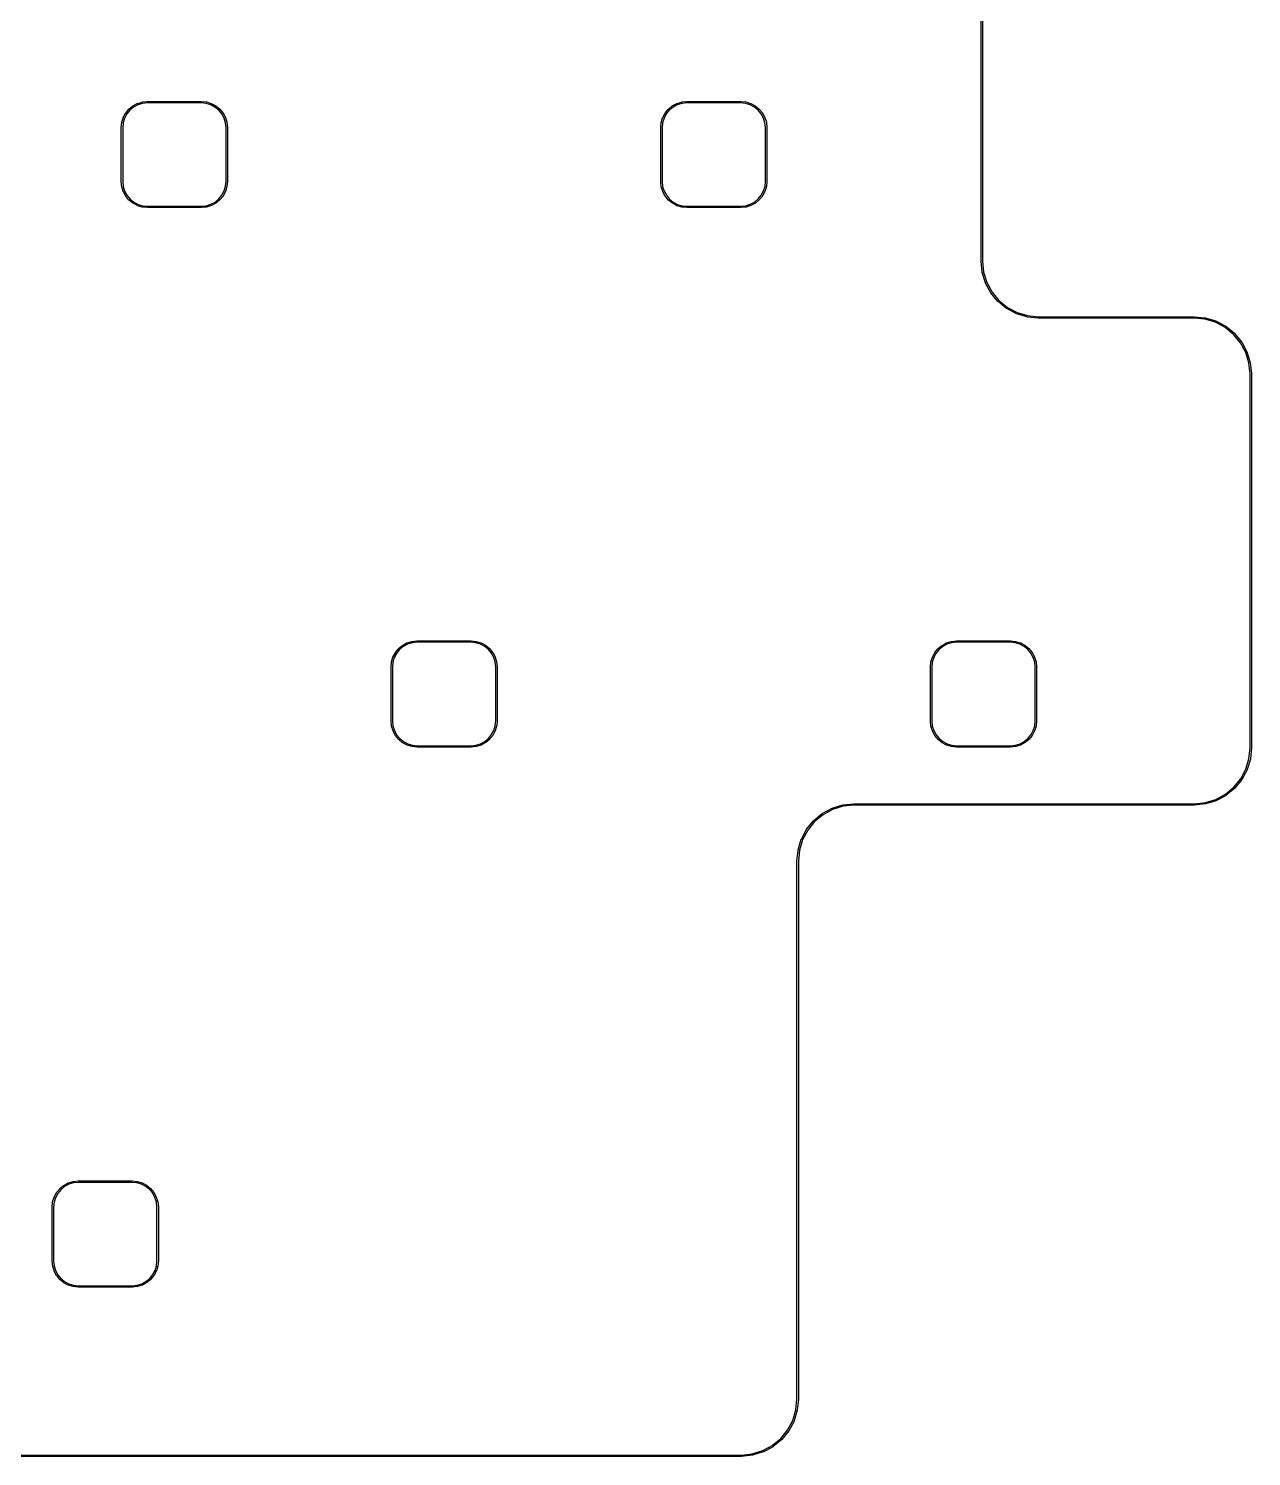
# Model space of a CAD drawing. Extents: x 24 to 186, y -127 to -26.
# Drawn here: x 142.5 to 185.7, y -126.8 to -76.4 of the extents above; entities that cross this region are included whole.
import ezdxf

# ---------------------------------------------------------------- set-up
doc = ezdxf.new("R2010")
doc.units = 0
doc.layers.add('BLACK', color=7, linetype='CONTINUOUS')

msp = doc.modelspace()

# ---------------------------------------------------------------- linework, layer by layer
at = {"layer": 'BLACK', "linetype": 'CONTINUOUS'}
for p, q in [((176.175, -84.5997), (176.175, -69.5001)), ((176.225, -69.4988), (176.225, -84.5999)), ((146.083, -79.2466), (146.218, -79.1346)), ((146.218, -79.1346), (146.219, -79.1344)), ((146.219, -79.1344), (146.22, -79.1331)), ((146.22, -79.1331), (146.222, -79.1319)), ((146.222, -79.1319), (146.377, -79.0483)), ((146.398, -79.0935), (146.248, -79.1747)), ((146.377, -79.0482), (146.379, -79.0473)), ((146.377, -79.0483), (146.377, -79.0482)), ((146.377, -79.0483), (146.377, -79.0483)), ((146.377, -79.0483), (146.377, -79.0483)), ((146.379, -79.0473), (146.381, -79.0464)), ((146.381, -79.0464), (146.549, -78.9945)), ((146.562, -79.043), (146.398, -79.0935)), ((146.549, -78.9944), (146.552, -78.994)), ((146.549, -78.9945), (146.549, -78.9944)), ((146.552, -78.994), (146.554, -78.9935)), ((146.554, -78.9935), (146.729, -78.9752)), ((146.733, -79.025), (146.562, -79.043)), ((146.729, -78.9752), (146.729, -78.9751)), ((146.729, -78.9751), (146.73, -78.9751)), ((146.73, -78.9751), (146.731, -78.975)), ((146.731, -78.975), (146.736, -78.975)), ((146.738, -79.025), (146.733, -79.025)), ((146.736, -78.975), (146.736, -78.975)), ((146.736, -78.975), (148.639, -78.975)), ((148.636, -79.025), (146.738, -79.025)), ((148.807, -79.0418), (148.636, -79.025)), ((148.639, -78.975), (148.64, -78.9751)), ((148.64, -78.9751), (148.64, -78.9751)), ((148.64, -78.9751), (148.815, -78.9923)), ((148.971, -79.0911), (148.807, -79.0418)), ((148.815, -78.9923), (148.817, -78.9928)), ((148.815, -78.9923), (148.815, -78.9923)), ((148.815, -78.9923), (148.815, -78.9923)), ((148.817, -78.9928), (148.82, -78.9932)), ((148.82, -78.9932), (148.988, -79.044)), ((149.122, -79.1713), (148.971, -79.0911)), ((148.988, -79.044), (148.988, -79.0441)), ((148.988, -79.0441), (148.99, -79.045)), ((148.99, -79.045), (148.992, -79.0458)), ((148.992, -79.0458), (149.147, -79.1283)), ((149.147, -79.1283), (149.148, -79.1285)), ((149.148, -79.1285), (149.149, -79.1297)), ((149.149, -79.1297), (149.151, -79.131)), ((149.151, -79.131), (149.287, -79.242)), ((165.133, -79.2466), (165.268, -79.1346)), ((165.268, -79.1346), (165.269, -79.1344)), ((165.269, -79.1344), (165.27, -79.1331)), ((165.27, -79.1331), (165.272, -79.1319)), ((165.272, -79.1319), (165.427, -79.0483)), ((165.448, -79.0935), (165.298, -79.1747)), ((165.427, -79.0482), (165.429, -79.0473)), ((165.427, -79.0483), (165.427, -79.0482)), ((165.427, -79.0483), (165.427, -79.0483)), ((165.427, -79.0483), (165.427, -79.0483)), ((165.429, -79.0473), (165.431, -79.0464)), ((165.431, -79.0464), (165.599, -78.9945)), ((165.612, -79.043), (165.448, -79.0935)), ((165.599, -78.9944), (165.602, -78.994)), ((165.599, -78.9945), (165.599, -78.9944)), ((165.602, -78.994), (165.604, -78.9935)), ((165.604, -78.9935), (165.779, -78.9752)), ((165.783, -79.025), (165.612, -79.043)), ((165.779, -78.9752), (165.779, -78.9751)), ((165.779, -78.9751), (165.78, -78.9751)), ((165.78, -78.9751), (165.781, -78.975)), ((165.781, -78.975), (165.786, -78.975)), ((165.788, -79.025), (165.783, -79.025)), ((165.786, -78.975), (165.786, -78.975)), ((165.786, -78.975), (167.689, -78.975)), ((167.686, -79.025), (165.788, -79.025)), ((167.857, -79.0418), (167.686, -79.025)), ((167.689, -78.975), (167.69, -78.9751)), ((167.69, -78.9751), (167.69, -78.9751)), ((167.69, -78.9751), (167.865, -78.9923)), ((168.021, -79.0911), (167.857, -79.0418)), ((167.865, -78.9923), (167.867, -78.9928)), ((167.865, -78.9923), (167.865, -78.9923)), ((167.865, -78.9923), (167.865, -78.9923)), ((167.867, -78.9928), (167.87, -78.9932)), ((167.87, -78.9932), (168.038, -79.044)), ((168.172, -79.1713), (168.021, -79.0911)), ((168.038, -79.044), (168.038, -79.0441)), ((168.038, -79.0441), (168.04, -79.045)), ((168.04, -79.045), (168.042, -79.0458)), ((168.042, -79.0458), (168.197, -79.1283)), ((168.197, -79.1283), (168.198, -79.1285)), ((168.198, -79.1285), (168.199, -79.1297)), ((168.199, -79.1297), (168.201, -79.131)), ((168.201, -79.131), (168.337, -79.242)), ((145.831, -79.718), (145.881, -79.5498)), ((145.929, -79.5666), (145.879, -79.7301)), ((145.881, -79.5498), (145.882, -79.5495)), ((145.882, -79.5474), (145.883, -79.5453)), ((145.882, -79.5495), (145.882, -79.5474)), ((145.883, -79.5453), (145.966, -79.3902)), ((146.009, -79.4158), (145.929, -79.5666)), ((145.966, -79.3899), (145.967, -79.388)), ((145.966, -79.3902), (145.966, -79.3899)), ((145.967, -79.388), (145.968, -79.3861)), ((145.968, -79.3861), (146.08, -79.25)), ((146.117, -79.2835), (146.009, -79.4158)), ((146.08, -79.2498), (146.081, -79.2482)), ((146.08, -79.25), (146.08, -79.2498)), ((146.08, -79.25), (146.08, -79.25)), ((146.08, -79.25), (146.08, -79.25)), ((146.081, -79.2482), (146.083, -79.2466)), ((146.248, -79.1747), (146.117, -79.2835)), ((149.254, -79.2792), (149.122, -79.1713)), ((149.363, -79.4108), (149.254, -79.2792)), ((149.287, -79.242), (149.287, -79.242)), ((149.287, -79.242), (149.287, -79.242)), ((149.287, -79.242), (149.288, -79.2422)), ((149.288, -79.2422), (149.289, -79.2438)), ((149.289, -79.2438), (149.291, -79.2454)), ((149.291, -79.2454), (149.403, -79.3808)), ((149.444, -79.561), (149.363, -79.4108)), ((149.403, -79.3808), (149.403, -79.3811)), ((149.403, -79.3811), (149.404, -79.383)), ((149.404, -79.383), (149.406, -79.3848)), ((149.406, -79.3848), (149.489, -79.5393)), ((149.495, -79.7241), (149.444, -79.561)), ((149.489, -79.5393), (149.489, -79.5393)), ((149.489, -79.5393), (149.489, -79.5393)), ((149.489, -79.5393), (149.489, -79.5397)), ((149.489, -79.5397), (149.49, -79.5418)), ((149.49, -79.5418), (149.491, -79.5438)), ((149.491, -79.5438), (149.543, -79.7116)), ((164.881, -79.718), (164.931, -79.5498)), ((164.979, -79.5666), (164.929, -79.7301)), ((164.931, -79.5498), (164.932, -79.5495)), ((164.932, -79.5474), (164.933, -79.5453)), ((164.932, -79.5495), (164.932, -79.5474)), ((164.933, -79.5453), (165.016, -79.3902)), ((165.059, -79.4158), (164.979, -79.5666)), ((165.016, -79.3899), (165.017, -79.388)), ((165.016, -79.3902), (165.016, -79.3899)), ((165.017, -79.388), (165.018, -79.3861)), ((165.018, -79.3861), (165.13, -79.25)), ((165.167, -79.2835), (165.059, -79.4158)), ((165.13, -79.2498), (165.131, -79.2482)), ((165.13, -79.25), (165.13, -79.2498)), ((165.13, -79.25), (165.13, -79.25)), ((165.13, -79.25), (165.13, -79.25)), ((165.131, -79.2482), (165.133, -79.2466)), ((165.298, -79.1747), (165.167, -79.2835)), ((168.304, -79.2792), (168.172, -79.1713)), ((168.413, -79.4108), (168.304, -79.2792)), ((168.337, -79.242), (168.337, -79.242)), ((168.337, -79.242), (168.337, -79.242)), ((168.337, -79.242), (168.338, -79.2422)), ((168.338, -79.2422), (168.339, -79.2438)), ((168.339, -79.2438), (168.341, -79.2454)), ((168.341, -79.2454), (168.453, -79.3808)), ((168.494, -79.561), (168.413, -79.4108)), ((168.453, -79.3808), (168.453, -79.3811)), ((168.453, -79.3811), (168.454, -79.383)), ((168.454, -79.383), (168.456, -79.3848)), ((168.456, -79.3848), (168.539, -79.5393)), ((168.545, -79.7241), (168.494, -79.561)), ((168.539, -79.5393), (168.539, -79.5393)), ((168.539, -79.5393), (168.539, -79.5393)), ((168.539, -79.5393), (168.539, -79.5397)), ((168.539, -79.5397), (168.54, -79.5418)), ((168.54, -79.5418), (168.541, -79.5438)), ((168.541, -79.5438), (168.593, -79.7116)), ((145.812, -79.8988), (145.813, -79.8976)), ((145.813, -81.7997), (145.812, -79.8988)), ((145.813, -79.8976), (145.83, -79.7227)), ((145.813, -79.8976), (145.813, -79.8976)), ((145.83, -79.7202), (145.831, -79.718)), ((145.83, -79.7224), (145.83, -79.7202)), ((145.83, -79.7227), (145.83, -79.7224)), ((145.879, -79.7301), (145.862, -79.9012)), ((145.862, -79.9012), (145.862, -81.7999)), ((149.512, -79.8951), (149.495, -79.7241)), ((149.512, -79.9001), (149.512, -79.8951)), ((149.512, -81.7988), (149.513, -79.9001)), ((149.513, -79.9001), (149.512, -79.9001)), ((149.543, -79.7116), (149.543, -79.712)), ((149.543, -79.712), (149.544, -79.7142)), ((149.544, -79.7142), (149.544, -79.7164)), ((149.544, -79.7164), (149.562, -79.8911)), ((149.562, -79.8911), (149.562, -79.8915)), ((149.562, -79.8915), (149.562, -79.8925)), ((149.562, -79.8925), (149.562, -79.8936)), ((149.562, -79.8936), (149.562, -79.8987)), ((149.562, -79.8987), (149.562, -79.8988)), ((149.562, -79.8988), (149.562, -81.8012)), ((164.862, -79.8988), (164.863, -79.8976)), ((164.863, -81.7997), (164.862, -79.8988)), ((164.863, -79.8976), (164.88, -79.7227)), ((164.863, -79.8976), (164.863, -79.8976)), ((164.88, -79.7202), (164.881, -79.718)), ((164.88, -79.7224), (164.88, -79.7202)), ((164.88, -79.7227), (164.88, -79.7224)), ((164.929, -79.7301), (164.912, -79.9012)), ((164.912, -79.9012), (164.912, -81.7999)), ((168.562, -79.8951), (168.545, -79.7241)), ((168.562, -79.9001), (168.562, -79.8951)), ((168.562, -81.7988), (168.563, -79.9001)), ((168.563, -79.9001), (168.562, -79.9001)), ((168.593, -79.7116), (168.593, -79.712)), ((168.593, -79.712), (168.594, -79.7142)), ((168.594, -79.7142), (168.594, -79.7164)), ((168.594, -79.7164), (168.612, -79.8911)), ((168.612, -79.8911), (168.612, -79.8915)), ((168.612, -79.8915), (168.612, -79.8925)), ((168.612, -79.8925), (168.612, -79.8936)), ((168.612, -79.8936), (168.612, -79.8987)), ((168.612, -79.8987), (168.612, -79.8988)), ((168.612, -79.8988), (168.612, -81.8012)), ((145.812, -81.8001), (145.813, -81.7997)), ((145.813, -81.8004), (145.812, -81.8001)), ((145.813, -81.8012), (145.813, -81.8004)), ((145.813, -81.8064), (145.813, -81.8012)), ((145.813, -81.8012), (145.813, -81.8012)), ((145.813, -81.8075), (145.813, -81.8064)), ((145.813, -81.8085), (145.813, -81.8075)), ((145.813, -81.8089), (145.813, -81.8085)), ((145.831, -81.9836), (145.813, -81.8089)), ((145.831, -81.9858), (145.831, -81.9836)), ((145.832, -81.988), (145.831, -81.9858)), ((145.832, -81.9884), (145.832, -81.988)), ((145.884, -82.1562), (145.832, -81.9884)), ((145.862, -81.7999), (145.863, -81.8049)), ((145.863, -81.8049), (145.88, -81.9759)), ((145.88, -81.9759), (145.931, -82.139)), ((145.885, -82.1582), (145.884, -82.1562)), ((145.886, -82.1603), (145.885, -82.1582)), ((145.886, -82.1607), (145.886, -82.1603)), ((145.969, -82.3152), (145.886, -82.1607)), ((145.931, -82.139), (146.012, -82.2892)), ((149.366, -82.2842), (149.446, -82.1334)), ((149.492, -82.1547), (149.409, -82.3098)), ((149.446, -82.1334), (149.496, -81.9699)), ((149.493, -82.1526), (149.492, -82.1547)), ((149.494, -82.1502), (149.493, -82.1505)), ((149.493, -82.1505), (149.493, -82.1526)), ((149.544, -81.982), (149.494, -82.1502)), ((149.496, -81.9699), (149.512, -81.7988)), ((149.545, -81.9798), (149.544, -81.982)), ((149.562, -81.8024), (149.545, -81.9773)), ((149.545, -81.9773), (149.545, -81.9776)), ((149.545, -81.9776), (149.545, -81.9798)), ((149.562, -81.8012), (149.562, -81.8024)), ((149.562, -81.8024), (149.562, -81.8024)), ((164.862, -81.8001), (164.863, -81.7997)), ((164.863, -81.8004), (164.862, -81.8001)), ((164.863, -81.8012), (164.863, -81.8004)), ((164.863, -81.8064), (164.863, -81.8012)), ((164.863, -81.8012), (164.863, -81.8012)), ((164.863, -81.8075), (164.863, -81.8064)), ((164.863, -81.8085), (164.863, -81.8075)), ((164.863, -81.8089), (164.863, -81.8085)), ((164.881, -81.9836), (164.863, -81.8089)), ((164.881, -81.9858), (164.881, -81.9836)), ((164.882, -81.988), (164.881, -81.9858)), ((164.882, -81.9884), (164.882, -81.988)), ((164.934, -82.1562), (164.882, -81.9884)), ((164.912, -81.7999), (164.913, -81.8049)), ((164.913, -81.8049), (164.93, -81.9759)), ((164.93, -81.9759), (164.981, -82.139)), ((164.935, -82.1582), (164.934, -82.1562)), ((164.936, -82.1603), (164.935, -82.1582)), ((164.936, -82.1607), (164.936, -82.1603)), ((165.019, -82.3152), (164.936, -82.1607)), ((164.981, -82.139), (165.062, -82.2892)), ((168.416, -82.2842), (168.496, -82.1334)), ((168.542, -82.1547), (168.459, -82.3098)), ((168.496, -82.1334), (168.546, -81.9699)), ((168.543, -82.1526), (168.542, -82.1547)), ((168.544, -82.1502), (168.543, -82.1505)), ((168.543, -82.1505), (168.543, -82.1526)), ((168.594, -81.982), (168.544, -82.1502)), ((168.546, -81.9699), (168.562, -81.7988)), ((168.595, -81.9798), (168.594, -81.982)), ((168.612, -81.8024), (168.595, -81.9773)), ((168.595, -81.9773), (168.595, -81.9776)), ((168.595, -81.9776), (168.595, -81.9798)), ((168.612, -81.8012), (168.612, -81.8024)), ((168.612, -81.8024), (168.612, -81.8024)), ((145.971, -82.317), (145.969, -82.3152)), ((145.972, -82.3189), (145.971, -82.317)), ((145.972, -82.3192), (145.972, -82.3189)), ((146.084, -82.4545), (145.972, -82.3192)), ((146.012, -82.2892), (146.121, -82.4208)), ((146.086, -82.4561), (146.084, -82.4545)), ((146.087, -82.4578), (146.086, -82.4561)), ((146.088, -82.458), (146.087, -82.4578)), ((146.224, -82.569), (146.088, -82.458)), ((146.121, -82.4208), (146.253, -82.5287)), ((146.226, -82.5702), (146.224, -82.569)), ((146.227, -82.5715), (146.226, -82.5702)), ((146.228, -82.5717), (146.227, -82.5715)), ((146.383, -82.6542), (146.228, -82.5717)), ((146.253, -82.5287), (146.404, -82.6089)), ((146.385, -82.655), (146.383, -82.6542)), ((146.387, -82.6559), (146.385, -82.655)), ((146.387, -82.656), (146.387, -82.6559)), ((146.555, -82.7068), (146.387, -82.656)), ((146.404, -82.6089), (146.568, -82.6582)), ((146.568, -82.6582), (146.739, -82.675)), ((146.739, -82.675), (148.637, -82.675)), ((148.637, -82.675), (148.642, -82.675)), ((148.642, -82.675), (148.813, -82.657)), ((148.813, -82.657), (148.977, -82.6065)), ((148.994, -82.6536), (148.826, -82.7055)), ((148.977, -82.6065), (149.127, -82.5253)), ((148.996, -82.6527), (148.994, -82.6536)), ((148.998, -82.6518), (148.996, -82.6527)), ((149.153, -82.5681), (148.998, -82.6517)), ((148.998, -82.6517), (148.998, -82.6518)), ((149.127, -82.5253), (149.258, -82.4165)), ((149.155, -82.5669), (149.153, -82.5681)), ((149.156, -82.5656), (149.155, -82.5669)), ((149.157, -82.5654), (149.156, -82.5656)), ((149.292, -82.4534), (149.157, -82.5654)), ((149.258, -82.4165), (149.366, -82.2842)), ((149.294, -82.4519), (149.292, -82.4534)), ((149.295, -82.4502), (149.294, -82.4519)), ((149.407, -82.3139), (149.295, -82.45)), ((149.295, -82.45), (149.295, -82.4502)), ((149.408, -82.312), (149.407, -82.3139)), ((149.409, -82.3101), (149.408, -82.312)), ((149.409, -82.3098), (149.409, -82.3101)), ((165.021, -82.317), (165.019, -82.3152)), ((165.022, -82.3189), (165.021, -82.317)), ((165.022, -82.3192), (165.022, -82.3189)), ((165.134, -82.4545), (165.022, -82.3192)), ((165.062, -82.2892), (165.171, -82.4208)), ((165.136, -82.4561), (165.134, -82.4545)), ((165.137, -82.4578), (165.136, -82.4561)), ((165.138, -82.458), (165.137, -82.4578)), ((165.274, -82.569), (165.138, -82.458)), ((165.171, -82.4208), (165.303, -82.5287)), ((165.276, -82.5702), (165.274, -82.569)), ((165.277, -82.5715), (165.276, -82.5702)), ((165.278, -82.5717), (165.277, -82.5715)), ((165.433, -82.6542), (165.278, -82.5717)), ((165.303, -82.5287), (165.454, -82.6089)), ((165.435, -82.655), (165.433, -82.6542)), ((165.437, -82.6559), (165.435, -82.655)), ((165.437, -82.656), (165.437, -82.6559)), ((165.605, -82.7068), (165.437, -82.656)), ((165.454, -82.6089), (165.618, -82.6582)), ((165.618, -82.6582), (165.789, -82.675)), ((165.789, -82.675), (167.687, -82.675)), ((167.687, -82.675), (167.692, -82.675)), ((167.692, -82.675), (167.863, -82.657)), ((167.863, -82.657), (168.027, -82.6065)), ((168.044, -82.6536), (167.876, -82.7055)), ((168.027, -82.6065), (168.177, -82.5253)), ((168.046, -82.6527), (168.044, -82.6536)), ((168.048, -82.6518), (168.046, -82.6527)), ((168.203, -82.5681), (168.048, -82.6517)), ((168.048, -82.6517), (168.048, -82.6518)), ((168.177, -82.5253), (168.308, -82.4165)), ((168.205, -82.5669), (168.203, -82.5681)), ((168.206, -82.5656), (168.205, -82.5669)), ((168.207, -82.5654), (168.206, -82.5656)), ((168.342, -82.4534), (168.207, -82.5654)), ((168.308, -82.4165), (168.416, -82.2842)), ((168.344, -82.4519), (168.342, -82.4534)), ((168.345, -82.4502), (168.344, -82.4519)), ((168.457, -82.3139), (168.345, -82.45)), ((168.345, -82.45), (168.345, -82.4502)), ((168.458, -82.312), (168.457, -82.3139)), ((168.459, -82.3101), (168.458, -82.312)), ((168.459, -82.3098), (168.459, -82.3101)), ((146.558, -82.7072), (146.555, -82.7068)), ((146.56, -82.7077), (146.558, -82.7072)), ((146.735, -82.7249), (146.56, -82.7077)), ((146.56, -82.7077), (146.56, -82.7077)), ((146.736, -82.725), (146.735, -82.7249)), ((146.735, -82.7249), (146.735, -82.7249)), ((148.639, -82.725), (146.736, -82.725)), ((148.644, -82.725), (148.639, -82.725)), ((148.639, -82.725), (148.639, -82.725)), ((148.645, -82.7249), (148.644, -82.725)), ((148.646, -82.7249), (148.645, -82.7249)), ((148.821, -82.7065), (148.646, -82.7248)), ((148.646, -82.7248), (148.646, -82.7249)), ((148.823, -82.706), (148.821, -82.7065)), ((148.826, -82.7056), (148.823, -82.706)), ((148.826, -82.7055), (148.826, -82.7056)), ((165.608, -82.7072), (165.605, -82.7068)), ((165.61, -82.7077), (165.608, -82.7072)), ((165.785, -82.7249), (165.61, -82.7077)), ((165.61, -82.7077), (165.61, -82.7077)), ((165.786, -82.725), (165.785, -82.7249)), ((165.785, -82.7249), (165.785, -82.7249)), ((167.689, -82.725), (165.786, -82.725)), ((167.694, -82.725), (167.689, -82.725)), ((167.689, -82.725), (167.689, -82.725)), ((167.695, -82.7249), (167.694, -82.725)), ((167.696, -82.7249), (167.695, -82.7249)), ((167.871, -82.7065), (167.696, -82.7248)), ((167.696, -82.7248), (167.696, -82.7249)), ((167.873, -82.706), (167.871, -82.7065)), ((167.876, -82.7056), (167.873, -82.706)), ((167.876, -82.7055), (167.876, -82.7056)), ((176.175, -84.6001), (176.175, -84.5997)), ((176.175, -84.6004), (176.175, -84.6001)), ((176.175, -84.6012), (176.175, -84.6004)), ((176.175, -84.6141), (176.175, -84.6012)), ((176.175, -84.6012), (176.175, -84.6012)), ((176.175, -84.6151), (176.175, -84.6141)), ((176.175, -84.6162), (176.175, -84.6151)), ((176.175, -84.6166), (176.175, -84.6162)), ((176.216, -85.0048), (176.175, -84.6166)), ((176.225, -84.5999), (176.225, -84.6126)), ((176.225, -84.6126), (176.265, -84.9971)), ((176.216, -85.007), (176.216, -85.0048)), ((176.217, -85.0092), (176.216, -85.007)), ((176.217, -85.0095), (176.217, -85.0092)), ((176.332, -85.3824), (176.217, -85.0095)), ((176.265, -84.9971), (176.379, -85.3653)), ((176.333, -85.3845), (176.332, -85.3824)), ((176.334, -85.3866), (176.333, -85.3845)), ((176.334, -85.3869), (176.334, -85.3866)), ((176.52, -85.7303), (176.334, -85.3869)), ((176.379, -85.3653), (176.563, -85.7043)), ((176.563, -85.7043), (176.808, -86.0013)), ((176.521, -85.7322), (176.52, -85.7303)), ((176.522, -85.7341), (176.521, -85.7322)), ((176.523, -85.7343), (176.522, -85.7341)), ((176.771, -86.0351), (176.523, -85.7343)), ((176.773, -86.0367), (176.771, -86.0351)), ((176.775, -86.0383), (176.773, -86.0367)), ((176.775, -86.0385), (176.775, -86.0383)), ((177.077, -86.2852), (176.775, -86.0385)), ((176.808, -86.0013), (177.107, -86.2449)), ((177.079, -86.2865), (177.077, -86.2852)), ((177.081, -86.2878), (177.079, -86.2865)), ((177.081, -86.2879), (177.081, -86.2878)), ((177.426, -86.4712), (177.081, -86.2879)), ((177.107, -86.2449), (177.447, -86.4259)), ((177.428, -86.472), (177.426, -86.4712)), ((177.43, -86.4729), (177.428, -86.472)), ((177.431, -86.473), (177.43, -86.4729)), ((177.804, -86.5858), (177.431, -86.473)), ((177.447, -86.4259), (177.816, -86.5373)), ((177.806, -86.5863), (177.804, -86.5858)), ((177.809, -86.5868), (177.806, -86.5863)), ((178.198, -86.6249), (177.809, -86.5868)), ((177.809, -86.5868), (177.809, -86.5868)), ((177.816, -86.5373), (178.201, -86.575)), ((178.199, -86.625), (178.198, -86.6249)), ((178.198, -86.6249), (178.198, -86.6249)), ((183.699, -86.625), (178.199, -86.625)), ((178.201, -86.575), (183.701, -86.575)), ((184.084, -86.6627), (183.699, -86.625)), ((183.701, -86.575), (183.702, -86.5751)), ((183.702, -86.5751), (183.702, -86.5751)), ((183.702, -86.5751), (184.091, -86.6132)), ((184.453, -86.7741), (184.084, -86.6627)), ((184.091, -86.6132), (184.091, -86.6132)), ((184.091, -86.6132), (184.094, -86.6137)), ((184.094, -86.6137), (184.096, -86.6142)), ((184.096, -86.6142), (184.469, -86.727)), ((184.469, -86.727), (184.469, -86.727)), ((184.469, -86.727), (184.47, -86.7271)), ((184.47, -86.7271), (184.472, -86.728)), ((184.472, -86.728), (184.474, -86.7288)), ((184.474, -86.7288), (184.819, -86.9121)), ((184.793, -86.9551), (184.453, -86.7741)), ((185.092, -87.1987), (184.793, -86.9551)), ((184.819, -86.9121), (184.819, -86.9121)), ((184.819, -86.9121), (184.819, -86.9121)), ((184.819, -86.9121), (184.819, -86.9123)), ((184.819, -86.9123), (184.821, -86.9135)), ((184.821, -86.9135), (184.823, -86.9148)), ((184.823, -86.9148), (185.125, -87.1615)), ((185.337, -87.4957), (185.092, -87.1987)), ((185.125, -87.1615), (185.125, -87.1615)), ((185.125, -87.1615), (185.125, -87.1615)), ((185.125, -87.1615), (185.125, -87.1617)), ((185.125, -87.1617), (185.127, -87.1633)), ((185.127, -87.1633), (185.129, -87.1649)), ((185.129, -87.1649), (185.377, -87.4657)), ((185.521, -87.8347), (185.337, -87.4957)), ((185.377, -87.4657), (185.378, -87.4659)), ((185.378, -87.4659), (185.379, -87.4679)), ((185.379, -87.4679), (185.38, -87.4697)), ((185.38, -87.4697), (185.566, -87.8131)), ((185.635, -88.2029), (185.521, -87.8347)), ((185.566, -87.8131), (185.566, -87.8131)), ((185.566, -87.8131), (185.566, -87.8131)), ((185.566, -87.8131), (185.566, -87.8134)), ((185.566, -87.8134), (185.567, -87.8155)), ((185.567, -87.8155), (185.568, -87.8176)), ((185.568, -87.8176), (185.683, -88.1905)), ((185.675, -88.5874), (185.635, -88.2029)), ((185.683, -88.1905), (185.683, -88.1908)), ((185.683, -88.1908), (185.684, -88.193)), ((185.684, -88.193), (185.684, -88.1952)), ((185.684, -88.1952), (185.725, -88.5834)), ((185.675, -88.6001), (185.675, -88.5874)), ((185.675, -101.799), (185.675, -88.6001)), ((185.725, -88.5834), (185.725, -88.5838)), ((185.725, -88.5838), (185.725, -88.5849)), ((185.725, -88.5849), (185.725, -88.5859)), ((185.725, -88.5859), (185.725, -88.5987)), ((185.725, -88.5987), (185.725, -88.5988)), ((185.725, -88.5988), (185.725, -101.801)), ((155.493, -98.4361), (155.605, -98.3)), ((155.605, -98.2998), (155.606, -98.2982)), ((155.605, -98.3), (155.605, -98.2998)), ((155.605, -98.3), (155.605, -98.3)), ((155.605, -98.3), (155.605, -98.3)), ((155.606, -98.2982), (155.608, -98.2966)), ((155.608, -98.2966), (155.743, -98.1846)), ((155.773, -98.2247), (155.642, -98.3335)), ((155.743, -98.1846), (155.744, -98.1844)), ((155.744, -98.1844), (155.745, -98.1831)), ((155.745, -98.1831), (155.747, -98.1819)), ((155.747, -98.1819), (155.902, -98.0983)), ((155.923, -98.1435), (155.773, -98.2247)), ((155.902, -98.0982), (155.904, -98.0973)), ((155.902, -98.0983), (155.902, -98.0982)), ((155.902, -98.0983), (155.902, -98.0983)), ((155.902, -98.0983), (155.902, -98.0983)), ((155.904, -98.0973), (155.906, -98.0964)), ((155.906, -98.0964), (156.074, -98.0445)), ((156.087, -98.093), (155.923, -98.1435)), ((156.074, -98.0444), (156.077, -98.044)), ((156.074, -98.0445), (156.074, -98.0444)), ((156.077, -98.044), (156.079, -98.0435)), ((156.079, -98.0435), (156.254, -98.0252)), ((156.258, -98.075), (156.087, -98.093)), ((156.254, -98.0252), (156.254, -98.0251)), ((156.254, -98.0251), (156.255, -98.0251)), ((156.255, -98.0251), (156.256, -98.025)), ((156.256, -98.025), (156.261, -98.025)), ((156.263, -98.075), (156.258, -98.075)), ((156.261, -98.025), (156.261, -98.025)), ((156.261, -98.025), (158.164, -98.025)), ((158.161, -98.075), (156.263, -98.075)), ((158.332, -98.0918), (158.161, -98.075)), ((158.164, -98.025), (158.165, -98.0251)), ((158.165, -98.0251), (158.165, -98.0251)), ((158.165, -98.0251), (158.34, -98.0423)), ((158.496, -98.1411), (158.332, -98.0918)), ((158.34, -98.0423), (158.342, -98.0428)), ((158.34, -98.0423), (158.34, -98.0423)), ((158.34, -98.0423), (158.34, -98.0423)), ((158.342, -98.0428), (158.345, -98.0432)), ((158.345, -98.0432), (158.513, -98.094)), ((158.647, -98.2213), (158.496, -98.1411)), ((158.513, -98.094), (158.513, -98.0941)), ((158.513, -98.0941), (158.515, -98.095)), ((158.515, -98.095), (158.517, -98.0958)), ((158.517, -98.0958), (158.672, -98.1783)), ((158.779, -98.3292), (158.647, -98.2213)), ((158.672, -98.1783), (158.673, -98.1785)), ((158.673, -98.1785), (158.674, -98.1797)), ((158.674, -98.1797), (158.676, -98.181)), ((158.676, -98.181), (158.812, -98.292)), ((158.812, -98.292), (158.812, -98.292)), ((158.812, -98.292), (158.812, -98.292)), ((158.812, -98.292), (158.813, -98.2922)), ((158.813, -98.2922), (158.814, -98.2938)), ((158.814, -98.2938), (158.816, -98.2955)), ((158.816, -98.2955), (158.928, -98.4308)), ((174.543, -98.4361), (174.655, -98.3)), ((174.655, -98.2998), (174.656, -98.2982)), ((174.655, -98.3), (174.655, -98.2998)), ((174.655, -98.3), (174.655, -98.3)), ((174.655, -98.3), (174.655, -98.3)), ((174.656, -98.2982), (174.658, -98.2966)), ((174.658, -98.2966), (174.793, -98.1846)), ((174.823, -98.2247), (174.692, -98.3335)), ((174.793, -98.1846), (174.794, -98.1844)), ((174.794, -98.1844), (174.795, -98.1831)), ((174.795, -98.1831), (174.797, -98.1819)), ((174.797, -98.1819), (174.952, -98.0983)), ((174.973, -98.1435), (174.823, -98.2247)), ((174.952, -98.0982), (174.954, -98.0973)), ((174.952, -98.0983), (174.952, -98.0982)), ((174.952, -98.0983), (174.952, -98.0983)), ((174.952, -98.0983), (174.952, -98.0983)), ((174.954, -98.0973), (174.956, -98.0964)), ((174.956, -98.0964), (175.124, -98.0445)), ((175.137, -98.093), (174.973, -98.1435)), ((175.124, -98.0444), (175.127, -98.044)), ((175.124, -98.0445), (175.124, -98.0444)), ((175.127, -98.044), (175.129, -98.0435)), ((175.129, -98.0435), (175.304, -98.0252)), ((175.308, -98.075), (175.137, -98.093)), ((175.304, -98.0252), (175.304, -98.0251)), ((175.304, -98.0251), (175.305, -98.0251)), ((175.305, -98.0251), (175.306, -98.025)), ((175.306, -98.025), (175.311, -98.025)), ((175.313, -98.075), (175.308, -98.075)), ((175.311, -98.025), (175.311, -98.025)), ((175.311, -98.025), (177.214, -98.025)), ((177.211, -98.075), (175.313, -98.075)), ((177.382, -98.0918), (177.211, -98.075)), ((177.214, -98.025), (177.215, -98.0251)), ((177.215, -98.0251), (177.215, -98.0251)), ((177.215, -98.0251), (177.39, -98.0423)), ((177.546, -98.1411), (177.382, -98.0918)), ((177.39, -98.0423), (177.392, -98.0428)), ((177.39, -98.0423), (177.39, -98.0423)), ((177.39, -98.0423), (177.39, -98.0423)), ((177.392, -98.0428), (177.395, -98.0432)), ((177.395, -98.0432), (177.563, -98.094)), ((177.697, -98.2213), (177.546, -98.1411)), ((177.563, -98.094), (177.563, -98.0941)), ((177.563, -98.0941), (177.565, -98.095)), ((177.565, -98.095), (177.567, -98.0958)), ((177.567, -98.0958), (177.722, -98.1783)), ((177.829, -98.3292), (177.697, -98.2213)), ((177.722, -98.1783), (177.723, -98.1785)), ((177.723, -98.1785), (177.724, -98.1797)), ((177.724, -98.1797), (177.726, -98.181)), ((177.726, -98.181), (177.862, -98.292)), ((177.862, -98.292), (177.862, -98.292)), ((177.862, -98.292), (177.862, -98.292)), ((177.862, -98.292), (177.863, -98.2922)), ((177.863, -98.2922), (177.864, -98.2938)), ((177.864, -98.2938), (177.866, -98.2955)), ((177.866, -98.2955), (177.978, -98.4308)), ((155.338, -98.9476), (155.355, -98.7728)), ((155.355, -98.7702), (155.356, -98.768)), ((155.355, -98.7724), (155.355, -98.7702)), ((155.355, -98.7728), (155.355, -98.7724)), ((155.356, -98.768), (155.406, -98.5998)), ((155.404, -98.7801), (155.387, -98.9512)), ((155.454, -98.6166), (155.404, -98.7801)), ((155.406, -98.5998), (155.407, -98.5995)), ((155.407, -98.5974), (155.408, -98.5953)), ((155.407, -98.5995), (155.407, -98.5974)), ((155.408, -98.5953), (155.491, -98.4402)), ((155.534, -98.4658), (155.454, -98.6166)), ((155.491, -98.4399), (155.492, -98.438)), ((155.491, -98.4402), (155.491, -98.4399)), ((155.492, -98.438), (155.493, -98.4361)), ((155.642, -98.3335), (155.534, -98.4658)), ((158.888, -98.4608), (158.779, -98.3292)), ((158.969, -98.611), (158.888, -98.4608)), ((158.928, -98.4308), (158.928, -98.4311)), ((158.928, -98.4311), (158.929, -98.433)), ((158.929, -98.433), (158.931, -98.4348)), ((158.931, -98.4348), (159.014, -98.5893)), ((159.02, -98.7741), (158.969, -98.611)), ((159.014, -98.5893), (159.014, -98.5893)), ((159.014, -98.5893), (159.014, -98.5893)), ((159.014, -98.5893), (159.014, -98.5897)), ((159.014, -98.5897), (159.015, -98.5918)), ((159.015, -98.5918), (159.016, -98.5938)), ((159.016, -98.5938), (159.068, -98.7616)), ((159.037, -98.9451), (159.02, -98.7741)), ((159.068, -98.7616), (159.068, -98.762)), ((159.068, -98.762), (159.069, -98.7642)), ((159.069, -98.7642), (159.069, -98.7664)), ((159.069, -98.7664), (159.087, -98.9411)), ((174.388, -98.9476), (174.405, -98.7728)), ((174.405, -98.7702), (174.406, -98.768)), ((174.405, -98.7724), (174.405, -98.7702)), ((174.405, -98.7728), (174.405, -98.7724)), ((174.406, -98.768), (174.456, -98.5998)), ((174.454, -98.7801), (174.438, -98.9512)), ((174.504, -98.6166), (174.454, -98.7801)), ((174.456, -98.5998), (174.457, -98.5995)), ((174.457, -98.5974), (174.458, -98.5953)), ((174.457, -98.5995), (174.457, -98.5974)), ((174.458, -98.5953), (174.541, -98.4402)), ((174.584, -98.4658), (174.504, -98.6166)), ((174.541, -98.4399), (174.542, -98.438)), ((174.541, -98.4402), (174.541, -98.4399)), ((174.542, -98.438), (174.543, -98.4361)), ((174.692, -98.3335), (174.584, -98.4658)), ((177.938, -98.4608), (177.829, -98.3292)), ((178.019, -98.611), (177.938, -98.4608)), ((177.978, -98.4308), (177.978, -98.4311)), ((177.978, -98.4311), (177.979, -98.433)), ((177.979, -98.433), (177.981, -98.4348)), ((177.981, -98.4348), (178.064, -98.5893)), ((178.07, -98.7741), (178.019, -98.611)), ((178.064, -98.5893), (178.064, -98.5893)), ((178.064, -98.5893), (178.064, -98.5893)), ((178.064, -98.5893), (178.064, -98.5897)), ((178.064, -98.5897), (178.065, -98.5918)), ((178.065, -98.5918), (178.066, -98.5938)), ((178.066, -98.5938), (178.118, -98.7616)), ((178.087, -98.9451), (178.07, -98.7741)), ((178.118, -98.7616), (178.118, -98.762)), ((178.118, -98.762), (178.119, -98.7642)), ((178.119, -98.7642), (178.119, -98.7664)), ((178.119, -98.7664), (178.137, -98.9411)), ((155.338, -98.9488), (155.338, -98.9476)), ((155.338, -98.9476), (155.338, -98.9476)), ((155.338, -100.85), (155.338, -98.9488)), ((155.387, -98.9512), (155.387, -100.85)), ((159.037, -98.9501), (159.037, -98.9451)), ((159.037, -100.849), (159.038, -98.9501)), ((159.038, -98.9501), (159.037, -98.9501)), ((159.087, -98.9411), (159.087, -98.9415)), ((159.087, -98.9415), (159.087, -98.9425)), ((159.087, -98.9425), (159.087, -98.9436)), ((159.087, -98.9436), (159.087, -98.9487)), ((159.087, -98.9487), (159.088, -98.9488)), ((159.088, -98.9488), (159.088, -100.851)), ((174.387, -98.9488), (174.388, -98.9476)), ((174.388, -100.85), (174.387, -98.9488)), ((174.388, -98.9476), (174.388, -98.9476)), ((174.438, -98.9512), (174.438, -100.85)), ((178.088, -98.9501), (178.087, -98.9451)), ((178.088, -100.849), (178.088, -98.9501)), ((178.088, -98.9501), (178.088, -98.9501)), ((178.137, -98.9411), (178.137, -98.9415)), ((178.137, -98.9415), (178.137, -98.9425)), ((178.137, -98.9425), (178.137, -98.9436)), ((178.137, -98.9436), (178.137, -98.9487)), ((178.137, -98.9487), (178.137, -98.9488)), ((178.137, -98.9488), (178.137, -100.851)), ((155.338, -100.851), (155.338, -100.85)), ((155.338, -100.85), (155.338, -100.85)), ((155.338, -100.85), (155.338, -100.85)), ((155.387, -100.85), (155.388, -100.855)), ((159.021, -101.02), (159.037, -100.849)), ((174.388, -100.85), (174.387, -100.85)), ((174.387, -100.85), (174.388, -100.85)), ((174.388, -100.851), (174.388, -100.85)), ((174.438, -100.85), (174.438, -100.855)), ((178.071, -101.02), (178.088, -100.849)), ((155.338, -100.856), (155.338, -100.851)), ((155.338, -100.851), (155.338, -100.851)), ((155.338, -100.857), (155.338, -100.856)), ((155.338, -100.859), (155.338, -100.857)), ((155.356, -101.034), (155.338, -100.859)), ((155.338, -100.859), (155.338, -100.859)), ((155.356, -101.036), (155.356, -101.034)), ((155.357, -101.038), (155.356, -101.036)), ((155.409, -101.206), (155.357, -101.038)), ((155.357, -101.038), (155.357, -101.038)), ((155.388, -100.855), (155.405, -101.026)), ((155.405, -101.026), (155.456, -101.189)), ((155.41, -101.208), (155.409, -101.206)), ((155.411, -101.21), (155.41, -101.208)), ((155.411, -101.211), (155.411, -101.21)), ((155.494, -101.365), (155.411, -101.211)), ((155.456, -101.189), (155.537, -101.339)), ((155.537, -101.339), (155.646, -101.471)), ((158.783, -101.466), (158.891, -101.334)), ((158.891, -101.334), (158.971, -101.183)), ((159.017, -101.205), (158.934, -101.36)), ((158.971, -101.183), (159.021, -101.02)), ((159.018, -101.203), (159.017, -101.205)), ((159.019, -101.2), (159.018, -101.201)), ((159.018, -101.201), (159.018, -101.203)), ((159.069, -101.032), (159.019, -101.2)), ((159.07, -101.03), (159.069, -101.032)), ((159.087, -100.852), (159.07, -101.027)), ((159.07, -101.027), (159.07, -101.028)), ((159.07, -101.028), (159.07, -101.03)), ((159.088, -100.851), (159.087, -100.852)), ((159.087, -100.852), (159.087, -100.852)), ((174.388, -100.856), (174.388, -100.851)), ((174.388, -100.851), (174.388, -100.851)), ((174.388, -100.857), (174.388, -100.856)), ((174.388, -100.859), (174.388, -100.857)), ((174.406, -101.034), (174.388, -100.859)), ((174.388, -100.859), (174.388, -100.859)), ((174.406, -101.036), (174.406, -101.034)), ((174.407, -101.038), (174.406, -101.036)), ((174.459, -101.206), (174.407, -101.038)), ((174.407, -101.038), (174.407, -101.038)), ((174.438, -100.855), (174.455, -101.026)), ((174.455, -101.026), (174.506, -101.189)), ((174.46, -101.208), (174.459, -101.206)), ((174.461, -101.21), (174.46, -101.208)), ((174.461, -101.211), (174.461, -101.21)), ((174.544, -101.365), (174.461, -101.211)), ((174.506, -101.189), (174.587, -101.339)), ((174.587, -101.339), (174.696, -101.471)), ((177.833, -101.466), (177.941, -101.334)), ((177.941, -101.334), (178.021, -101.183)), ((178.067, -101.205), (177.984, -101.36)), ((178.021, -101.183), (178.071, -101.02)), ((178.068, -101.203), (178.067, -101.205)), ((178.069, -101.2), (178.068, -101.201)), ((178.068, -101.201), (178.068, -101.203)), ((178.119, -101.032), (178.069, -101.2)), ((178.12, -101.03), (178.119, -101.032)), ((178.137, -100.852), (178.12, -101.027)), ((178.12, -101.027), (178.12, -101.028)), ((178.12, -101.028), (178.12, -101.03)), ((178.137, -100.851), (178.137, -100.852)), ((178.137, -100.852), (178.137, -100.852)), ((155.496, -101.367), (155.494, -101.365)), ((155.497, -101.369), (155.496, -101.367)), ((155.609, -101.505), (155.497, -101.369)), ((155.497, -101.369), (155.497, -101.369)), ((155.611, -101.506), (155.609, -101.505)), ((155.612, -101.508), (155.611, -101.506)), ((155.613, -101.508), (155.612, -101.508)), ((155.749, -101.619), (155.613, -101.508)), ((155.646, -101.471), (155.778, -101.579)), ((155.751, -101.62), (155.749, -101.619)), ((155.752, -101.622), (155.751, -101.62)), ((155.753, -101.622), (155.752, -101.622)), ((155.908, -101.704), (155.753, -101.622)), ((155.778, -101.579), (155.929, -101.659)), ((155.91, -101.705), (155.908, -101.704)), ((155.912, -101.706), (155.91, -101.705)), ((156.08, -101.757), (155.912, -101.706)), ((155.912, -101.706), (155.912, -101.706)), ((155.929, -101.659), (156.093, -101.708)), ((156.083, -101.757), (156.08, -101.757)), ((156.085, -101.758), (156.083, -101.757)), ((156.26, -101.775), (156.085, -101.758)), ((156.085, -101.758), (156.085, -101.758)), ((156.093, -101.708), (156.264, -101.725)), ((156.261, -101.775), (156.26, -101.775)), ((156.26, -101.775), (156.26, -101.775)), ((158.164, -101.775), (156.261, -101.775)), ((156.264, -101.725), (158.162, -101.725)), ((158.162, -101.725), (158.167, -101.725)), ((158.169, -101.775), (158.164, -101.775)), ((158.164, -101.775), (158.164, -101.775)), ((158.167, -101.725), (158.338, -101.707)), ((158.17, -101.775), (158.169, -101.775)), ((158.171, -101.775), (158.17, -101.775)), ((158.346, -101.756), (158.171, -101.775)), ((158.171, -101.775), (158.171, -101.775)), ((158.338, -101.707), (158.502, -101.657)), ((158.348, -101.756), (158.346, -101.756)), ((158.351, -101.756), (158.348, -101.756)), ((158.519, -101.704), (158.351, -101.755)), ((158.351, -101.755), (158.351, -101.756)), ((158.502, -101.657), (158.652, -101.575)), ((158.521, -101.703), (158.519, -101.704)), ((158.523, -101.702), (158.521, -101.703)), ((158.678, -101.618), (158.523, -101.702)), ((158.523, -101.702), (158.523, -101.702)), ((158.652, -101.575), (158.783, -101.466)), ((158.68, -101.617), (158.678, -101.618)), ((158.681, -101.616), (158.68, -101.617)), ((158.682, -101.615), (158.681, -101.616)), ((158.817, -101.503), (158.682, -101.615)), ((158.819, -101.502), (158.817, -101.503)), ((158.82, -101.5), (158.819, -101.502)), ((158.932, -101.364), (158.82, -101.5)), ((158.82, -101.5), (158.82, -101.5)), ((158.933, -101.362), (158.932, -101.364)), ((158.934, -101.36), (158.933, -101.362)), ((158.934, -101.36), (158.934, -101.36)), ((174.546, -101.367), (174.544, -101.365)), ((174.547, -101.369), (174.546, -101.367)), ((174.659, -101.505), (174.547, -101.369)), ((174.547, -101.369), (174.547, -101.369)), ((174.661, -101.506), (174.659, -101.505)), ((174.662, -101.508), (174.661, -101.506)), ((174.663, -101.508), (174.662, -101.508)), ((174.799, -101.619), (174.663, -101.508)), ((174.696, -101.471), (174.828, -101.579)), ((174.801, -101.62), (174.799, -101.619)), ((174.802, -101.622), (174.801, -101.62)), ((174.803, -101.622), (174.802, -101.622)), ((174.958, -101.704), (174.803, -101.622)), ((174.828, -101.579), (174.979, -101.659)), ((174.96, -101.705), (174.958, -101.704)), ((174.962, -101.706), (174.96, -101.705)), ((175.13, -101.757), (174.962, -101.706)), ((174.962, -101.706), (174.962, -101.706)), ((174.979, -101.659), (175.143, -101.708)), ((175.133, -101.757), (175.13, -101.757)), ((175.135, -101.758), (175.133, -101.757)), ((175.31, -101.775), (175.135, -101.758)), ((175.135, -101.758), (175.135, -101.758)), ((175.143, -101.708), (175.314, -101.725)), ((175.311, -101.775), (175.31, -101.775)), ((175.31, -101.775), (175.31, -101.775)), ((177.214, -101.775), (175.311, -101.775)), ((175.314, -101.725), (177.212, -101.725)), ((177.212, -101.725), (177.217, -101.725)), ((177.219, -101.775), (177.214, -101.775)), ((177.214, -101.775), (177.214, -101.775)), ((177.217, -101.725), (177.388, -101.707)), ((177.22, -101.775), (177.219, -101.775)), ((177.221, -101.775), (177.22, -101.775)), ((177.396, -101.756), (177.221, -101.775)), ((177.221, -101.775), (177.221, -101.775)), ((177.388, -101.707), (177.552, -101.657)), ((177.398, -101.756), (177.396, -101.756)), ((177.401, -101.756), (177.398, -101.756)), ((177.569, -101.704), (177.401, -101.755)), ((177.401, -101.755), (177.401, -101.756)), ((177.552, -101.657), (177.702, -101.575)), ((177.571, -101.703), (177.569, -101.704)), ((177.573, -101.702), (177.571, -101.703)), ((177.728, -101.618), (177.573, -101.702)), ((177.573, -101.702), (177.573, -101.702)), ((177.702, -101.575), (177.833, -101.466)), ((177.73, -101.617), (177.728, -101.618)), ((177.731, -101.616), (177.73, -101.617)), ((177.732, -101.615), (177.731, -101.616)), ((177.867, -101.503), (177.732, -101.615)), ((177.869, -101.502), (177.867, -101.503)), ((177.87, -101.5), (177.869, -101.502)), ((177.982, -101.364), (177.87, -101.5)), ((177.87, -101.5), (177.87, -101.5)), ((177.983, -101.362), (177.982, -101.364)), ((177.984, -101.36), (177.983, -101.362)), ((177.984, -101.36), (177.984, -101.36)), ((185.637, -102.184), (185.675, -101.799)), ((185.725, -101.802), (185.687, -102.191)), ((185.725, -101.801), (185.725, -101.802)), ((185.725, -101.802), (185.725, -101.802)), ((185.526, -102.553), (185.637, -102.184)), ((185.686, -102.196), (185.573, -102.569)), ((185.687, -102.191), (185.686, -102.194)), ((185.686, -102.194), (185.686, -102.196)), ((185.687, -102.191), (185.687, -102.191)), ((185.345, -102.893), (185.526, -102.553)), ((185.571, -102.574), (185.388, -102.919)), ((185.572, -102.572), (185.571, -102.574)), ((185.573, -102.57), (185.572, -102.572)), ((185.573, -102.569), (185.573, -102.57)), ((184.804, -103.437), (185.101, -103.192)), ((185.135, -103.229), (184.834, -103.477)), ((185.101, -103.192), (185.345, -102.893)), ((185.137, -103.227), (185.135, -103.229)), ((185.138, -103.225), (185.137, -103.227)), ((185.139, -103.225), (185.138, -103.225)), ((185.385, -102.923), (185.139, -103.225)), ((185.386, -102.921), (185.385, -102.923)), ((185.388, -102.919), (185.386, -102.921)), ((185.388, -102.919), (185.388, -102.919)), ((170.918, -103.932), (171.29, -103.817)), ((171.303, -103.865), (170.935, -103.979)), ((171.29, -103.817), (171.291, -103.817)), ((171.291, -103.817), (171.293, -103.816)), ((171.293, -103.816), (171.295, -103.816)), ((171.295, -103.816), (171.683, -103.775)), ((171.687, -103.825), (171.303, -103.865)), ((171.683, -103.775), (171.684, -103.775)), ((171.684, -103.775), (171.685, -103.775)), ((171.685, -103.775), (171.686, -103.775)), ((171.686, -103.775), (171.699, -103.775)), ((171.7, -103.825), (171.687, -103.825)), ((171.699, -103.775), (171.699, -103.775)), ((171.699, -103.775), (183.7, -103.775)), ((183.701, -103.825), (171.7, -103.825)), ((183.7, -103.775), (183.713, -103.775)), ((183.714, -103.825), (183.701, -103.825)), ((183.701, -103.825), (183.701, -103.825)), ((183.713, -103.775), (184.097, -103.735)), ((183.715, -103.825), (183.714, -103.825)), ((183.716, -103.825), (183.715, -103.825)), ((183.717, -103.825), (183.716, -103.825)), ((184.105, -103.784), (183.717, -103.825)), ((184.097, -103.735), (184.465, -103.621)), ((184.107, -103.784), (184.105, -103.784)), ((184.109, -103.783), (184.107, -103.784)), ((184.11, -103.783), (184.109, -103.783)), ((184.482, -103.668), (184.11, -103.783)), ((184.465, -103.621), (184.804, -103.437)), ((184.484, -103.667), (184.482, -103.668)), ((184.487, -103.666), (184.484, -103.667)), ((184.83, -103.48), (184.487, -103.666)), ((184.487, -103.666), (184.487, -103.666)), ((184.832, -103.479), (184.83, -103.48)), ((184.834, -103.478), (184.832, -103.479)), ((184.834, -103.477), (184.834, -103.478)), ((170.015, -104.677), (170.261, -104.375)), ((170.261, -104.375), (170.261, -104.375)), ((170.261, -104.375), (170.261, -104.375)), ((170.261, -104.375), (170.262, -104.375)), ((170.262, -104.375), (170.263, -104.373)), ((170.263, -104.373), (170.265, -104.371)), ((170.265, -104.371), (170.566, -104.123)), ((170.596, -104.163), (170.299, -104.408)), ((170.566, -104.122), (170.568, -104.121)), ((170.566, -104.123), (170.566, -104.122)), ((170.568, -104.121), (170.57, -104.12)), ((170.57, -104.12), (170.913, -103.934)), ((170.935, -103.979), (170.596, -104.163)), ((170.913, -103.934), (170.916, -103.933)), ((170.913, -103.934), (170.913, -103.934)), ((170.913, -103.934), (170.913, -103.934)), ((170.913, -103.934), (170.913, -103.934)), ((170.916, -103.933), (170.918, -103.932)), ((169.829, -105.026), (170.012, -104.681)), ((170.055, -104.707), (169.874, -105.047)), ((170.012, -104.681), (170.014, -104.679)), ((170.012, -104.681), (170.012, -104.681)), ((170.012, -104.681), (170.012, -104.681)), ((170.012, -104.681), (170.012, -104.681)), ((170.014, -104.679), (170.015, -104.677)), ((170.299, -104.408), (170.055, -104.707)), ((169.714, -105.404), (169.827, -105.031)), ((169.874, -105.047), (169.763, -105.416)), ((169.827, -105.03), (169.828, -105.028)), ((169.827, -105.031), (169.827, -105.03)), ((169.828, -105.028), (169.829, -105.026)), ((169.675, -105.798), (169.713, -105.409)), ((169.675, -105.799), (169.675, -105.798)), ((169.675, -105.798), (169.675, -105.798)), ((169.675, -124.799), (169.675, -105.799)), ((169.713, -105.409), (169.714, -105.406)), ((169.713, -105.409), (169.713, -105.409)), ((169.714, -105.406), (169.714, -105.404)), ((169.763, -105.416), (169.725, -105.801)), ((169.725, -105.801), (169.725, -124.801)), ((143.527, -117.506), (143.638, -117.37)), ((143.675, -117.404), (143.568, -117.536)), ((143.638, -117.37), (143.64, -117.368)), ((143.638, -117.37), (143.638, -117.37)), ((143.638, -117.37), (143.638, -117.37)), ((143.638, -117.37), (143.638, -117.37)), ((143.64, -117.368), (143.642, -117.367)), ((143.642, -117.367), (143.777, -117.255)), ((143.807, -117.295), (143.675, -117.404)), ((143.777, -117.254), (143.779, -117.253)), ((143.777, -117.255), (143.777, -117.254)), ((143.779, -117.253), (143.781, -117.252)), ((143.781, -117.252), (143.936, -117.168)), ((143.957, -117.213), (143.807, -117.295)), ((143.936, -117.168), (143.938, -117.167)), ((143.936, -117.168), (143.936, -117.168)), ((143.936, -117.168), (143.936, -117.168)), ((143.936, -117.168), (143.936, -117.168)), ((143.938, -117.167), (143.94, -117.166)), ((143.94, -117.166), (144.108, -117.114)), ((144.12, -117.163), (143.957, -117.213)), ((144.108, -117.114), (144.108, -117.114)), ((144.108, -117.114), (144.11, -117.114)), ((144.11, -117.114), (144.113, -117.114)), ((144.113, -117.114), (144.287, -117.095)), ((144.291, -117.145), (144.12, -117.163)), ((144.287, -117.095), (144.288, -117.095)), ((144.288, -117.095), (144.289, -117.095)), ((144.289, -117.095), (144.29, -117.095)), ((144.29, -117.095), (144.295, -117.095)), ((144.296, -117.145), (144.291, -117.145)), ((144.295, -117.095), (144.295, -117.095)), ((144.295, -117.095), (146.197, -117.095)), ((146.195, -117.145), (144.296, -117.145)), ((146.366, -117.162), (146.195, -117.145)), ((146.197, -117.095), (146.199, -117.095)), ((146.199, -117.095), (146.199, -117.095)), ((146.199, -117.095), (146.374, -117.112)), ((146.53, -117.211), (146.366, -117.162)), ((146.374, -117.112), (146.376, -117.113)), ((146.374, -117.112), (146.374, -117.112)), ((146.374, -117.112), (146.374, -117.112)), ((146.376, -117.113), (146.378, -117.113)), ((146.378, -117.113), (146.546, -117.164)), ((146.68, -117.291), (146.53, -117.211)), ((146.546, -117.164), (146.547, -117.164)), ((146.547, -117.164), (146.549, -117.165)), ((146.549, -117.165), (146.551, -117.166)), ((146.551, -117.166), (146.706, -117.248)), ((146.813, -117.399), (146.68, -117.291)), ((146.706, -117.248), (146.706, -117.248)), ((146.706, -117.248), (146.708, -117.25)), ((146.708, -117.25), (146.71, -117.251)), ((146.71, -117.251), (146.846, -117.362)), ((146.922, -117.531), (146.813, -117.399)), ((146.846, -117.362), (146.846, -117.362)), ((146.846, -117.362), (146.846, -117.362)), ((146.846, -117.362), (146.846, -117.362)), ((146.846, -117.362), (146.848, -117.364)), ((146.848, -117.364), (146.85, -117.365)), ((146.85, -117.365), (146.962, -117.501)), ((143.371, -118.018), (143.389, -117.843)), ((143.389, -117.838), (143.44, -117.67)), ((143.389, -117.84), (143.389, -117.838)), ((143.389, -117.842), (143.389, -117.84)), ((143.389, -117.843), (143.389, -117.842)), ((143.438, -117.85), (143.421, -118.021)), ((143.487, -117.687), (143.438, -117.85)), ((143.44, -117.669), (143.441, -117.667)), ((143.44, -117.67), (143.44, -117.669)), ((143.441, -117.667), (143.442, -117.665)), ((143.442, -117.665), (143.525, -117.51)), ((143.568, -117.536), (143.487, -117.687)), ((143.525, -117.51), (143.526, -117.508)), ((143.525, -117.51), (143.525, -117.51)), ((143.526, -117.508), (143.527, -117.506)), ((147.003, -117.681), (146.922, -117.531)), ((146.962, -117.501), (146.962, -117.501)), ((146.962, -117.501), (146.963, -117.503)), ((146.963, -117.503), (146.964, -117.505)), ((146.964, -117.505), (147.048, -117.659)), ((147.053, -117.844), (147.003, -117.681)), ((147.048, -117.659), (147.048, -117.659)), ((147.048, -117.659), (147.048, -117.659)), ((147.048, -117.659), (147.048, -117.66)), ((147.048, -117.66), (147.049, -117.662)), ((147.049, -117.662), (147.05, -117.664)), ((147.05, -117.664), (147.102, -117.832)), ((147.071, -118.015), (147.053, -117.844)), ((147.102, -117.832), (147.102, -117.832)), ((147.102, -117.832), (147.102, -117.834)), ((147.102, -117.834), (147.103, -117.836)), ((147.103, -117.836), (147.121, -118.011)), ((143.371, -118.019), (143.371, -118.018)), ((143.371, -118.018), (143.371, -118.018)), ((143.371, -119.92), (143.371, -118.019)), ((143.421, -118.021), (143.421, -119.92)), ((147.071, -118.02), (147.071, -118.015)), ((147.071, -119.919), (147.071, -118.02)), ((147.071, -118.02), (147.071, -118.02)), ((147.121, -118.011), (147.121, -118.011)), ((147.121, -118.011), (147.121, -118.013)), ((147.121, -118.013), (147.121, -118.014)), ((147.121, -118.014), (147.121, -118.019)), ((147.121, -118.019), (147.121, -118.019)), ((147.121, -118.019), (147.121, -119.921)), ((143.371, -119.921), (143.371, -119.92)), ((143.371, -119.92), (143.371, -119.92)), ((143.371, -119.92), (143.371, -119.92)), ((143.371, -119.926), (143.371, -119.921)), ((143.371, -119.921), (143.371, -119.921)), ((143.371, -119.927), (143.371, -119.926)), ((143.371, -119.929), (143.371, -119.927)), ((143.39, -120.104), (143.371, -119.929)), ((143.371, -119.929), (143.371, -119.929)), ((143.421, -119.92), (143.421, -119.925)), ((143.421, -119.925), (143.439, -120.096)), ((147.054, -120.09), (147.071, -119.919)), ((147.121, -119.922), (147.104, -120.097)), ((147.121, -119.921), (147.121, -119.922)), ((147.121, -119.922), (147.121, -119.922)), ((143.39, -120.106), (143.39, -120.104)), ((143.391, -120.108), (143.39, -120.106)), ((143.443, -120.276), (143.391, -120.108)), ((143.391, -120.108), (143.391, -120.108)), ((143.439, -120.096), (143.49, -120.259)), ((143.444, -120.278), (143.443, -120.276)), ((143.444, -120.28), (143.444, -120.278)), ((143.445, -120.281), (143.444, -120.28)), ((143.528, -120.435), (143.445, -120.281)), ((143.49, -120.259), (143.571, -120.409)), ((143.529, -120.437), (143.528, -120.435)), ((143.531, -120.439), (143.529, -120.437)), ((143.643, -120.575), (143.531, -120.439)), ((143.531, -120.439), (143.531, -120.439)), ((143.571, -120.409), (143.68, -120.541)), ((146.817, -120.536), (146.925, -120.404)), ((146.965, -120.434), (146.854, -120.57)), ((146.925, -120.404), (147.005, -120.253)), ((146.966, -120.432), (146.965, -120.434)), ((146.968, -120.43), (146.966, -120.432)), ((147.05, -120.275), (146.968, -120.43)), ((146.968, -120.43), (146.968, -120.43)), ((147.005, -120.253), (147.054, -120.09)), ((147.051, -120.273), (147.05, -120.275)), ((147.052, -120.271), (147.051, -120.273)), ((147.103, -120.102), (147.052, -120.27)), ((147.052, -120.27), (147.052, -120.271)), ((147.104, -120.098), (147.103, -120.1)), ((147.103, -120.1), (147.103, -120.102)), ((147.104, -120.097), (147.104, -120.098)), ((143.644, -120.576), (143.643, -120.575)), ((143.646, -120.578), (143.644, -120.576)), ((143.782, -120.689), (143.646, -120.578)), ((143.646, -120.578), (143.646, -120.578)), ((143.68, -120.541), (143.812, -120.649)), ((143.784, -120.69), (143.782, -120.689)), ((143.786, -120.692), (143.784, -120.69)), ((143.942, -120.774), (143.786, -120.692)), ((143.786, -120.692), (143.786, -120.692)), ((143.812, -120.649), (143.963, -120.729)), ((143.944, -120.775), (143.942, -120.774)), ((143.946, -120.776), (143.944, -120.775)), ((144.114, -120.827), (143.946, -120.776)), ((143.946, -120.776), (143.946, -120.776)), ((143.963, -120.729), (144.126, -120.778)), ((144.116, -120.827), (144.114, -120.827)), ((144.119, -120.828), (144.116, -120.827)), ((144.294, -120.845), (144.119, -120.828)), ((144.119, -120.828), (144.119, -120.828)), ((144.126, -120.778), (144.297, -120.795)), ((144.295, -120.845), (144.294, -120.845)), ((144.294, -120.845), (144.294, -120.845)), ((146.197, -120.845), (144.295, -120.845)), ((144.297, -120.795), (146.196, -120.795)), ((146.196, -120.795), (146.201, -120.795)), ((146.198, -120.845), (146.197, -120.845)), ((146.203, -120.845), (146.198, -120.845)), ((146.201, -120.795), (146.372, -120.777)), ((146.204, -120.845), (146.203, -120.845)), ((146.205, -120.845), (146.204, -120.845)), ((146.38, -120.826), (146.205, -120.845)), ((146.205, -120.845), (146.205, -120.845)), ((146.372, -120.777), (146.535, -120.727)), ((146.382, -120.826), (146.38, -120.826)), ((146.384, -120.826), (146.382, -120.826)), ((146.385, -120.825), (146.384, -120.826)), ((146.552, -120.774), (146.385, -120.825)), ((146.535, -120.727), (146.685, -120.645)), ((146.554, -120.773), (146.552, -120.774)), ((146.557, -120.772), (146.554, -120.773)), ((146.711, -120.688), (146.557, -120.772)), ((146.557, -120.772), (146.557, -120.772)), ((146.685, -120.645), (146.817, -120.536)), ((146.713, -120.687), (146.711, -120.688)), ((146.715, -120.686), (146.713, -120.687)), ((146.851, -120.573), (146.715, -120.685)), ((146.715, -120.685), (146.715, -120.686)), ((146.852, -120.572), (146.851, -120.573)), ((146.854, -120.57), (146.852, -120.572)), ((146.854, -120.57), (146.854, -120.57)), ((169.637, -125.184), (169.675, -124.799)), ((169.725, -124.802), (169.687, -125.191)), ((169.725, -124.801), (169.725, -124.802)), ((169.725, -124.802), (169.725, -124.802)), ((169.345, -125.893), (169.526, -125.553)), ((169.526, -125.553), (169.637, -125.184)), ((169.686, -125.196), (169.573, -125.569)), ((169.687, -125.191), (169.686, -125.194)), ((169.686, -125.194), (169.686, -125.196)), ((169.687, -125.191), (169.687, -125.191)), ((169.101, -126.192), (169.345, -125.893)), ((169.385, -125.923), (169.139, -126.225)), ((169.386, -125.921), (169.385, -125.923)), ((169.388, -125.919), (169.386, -125.921)), ((169.571, -125.574), (169.388, -125.919)), ((169.388, -125.919), (169.388, -125.919)), ((169.572, -125.572), (169.571, -125.574)), ((169.573, -125.57), (169.572, -125.572)), ((169.573, -125.569), (169.573, -125.57)), ((168.465, -126.621), (168.804, -126.437)), ((168.83, -126.48), (168.487, -126.666)), ((168.804, -126.437), (169.101, -126.192)), ((168.832, -126.479), (168.83, -126.48)), ((168.834, -126.478), (168.832, -126.479)), ((169.135, -126.229), (168.834, -126.477)), ((168.834, -126.477), (168.834, -126.478)), ((169.137, -126.227), (169.135, -126.229)), ((169.138, -126.225), (169.137, -126.227)), ((169.139, -126.225), (169.138, -126.225)), ((167.701, -126.825), (25.7988, -126.825)), ((25.8012, -126.775), (167.7, -126.775)), ((167.7, -126.775), (167.713, -126.775)), ((167.714, -126.825), (167.701, -126.825)), ((167.701, -126.825), (167.701, -126.825)), ((167.713, -126.775), (168.097, -126.735)), ((167.715, -126.825), (167.714, -126.825)), ((167.716, -126.825), (167.715, -126.825)), ((167.717, -126.825), (167.716, -126.825)), ((168.105, -126.784), (167.717, -126.825)), ((168.097, -126.735), (168.465, -126.621)), ((168.107, -126.784), (168.105, -126.784)), ((168.109, -126.783), (168.107, -126.784)), ((168.11, -126.783), (168.109, -126.783)), ((168.482, -126.668), (168.11, -126.783)), ((168.484, -126.667), (168.482, -126.668)), ((168.487, -126.666), (168.484, -126.667)), ((168.487, -126.666), (168.487, -126.666))]:
    msp.add_line(p, q, dxfattribs=at)

doc.saveas('drawing.dxf')
